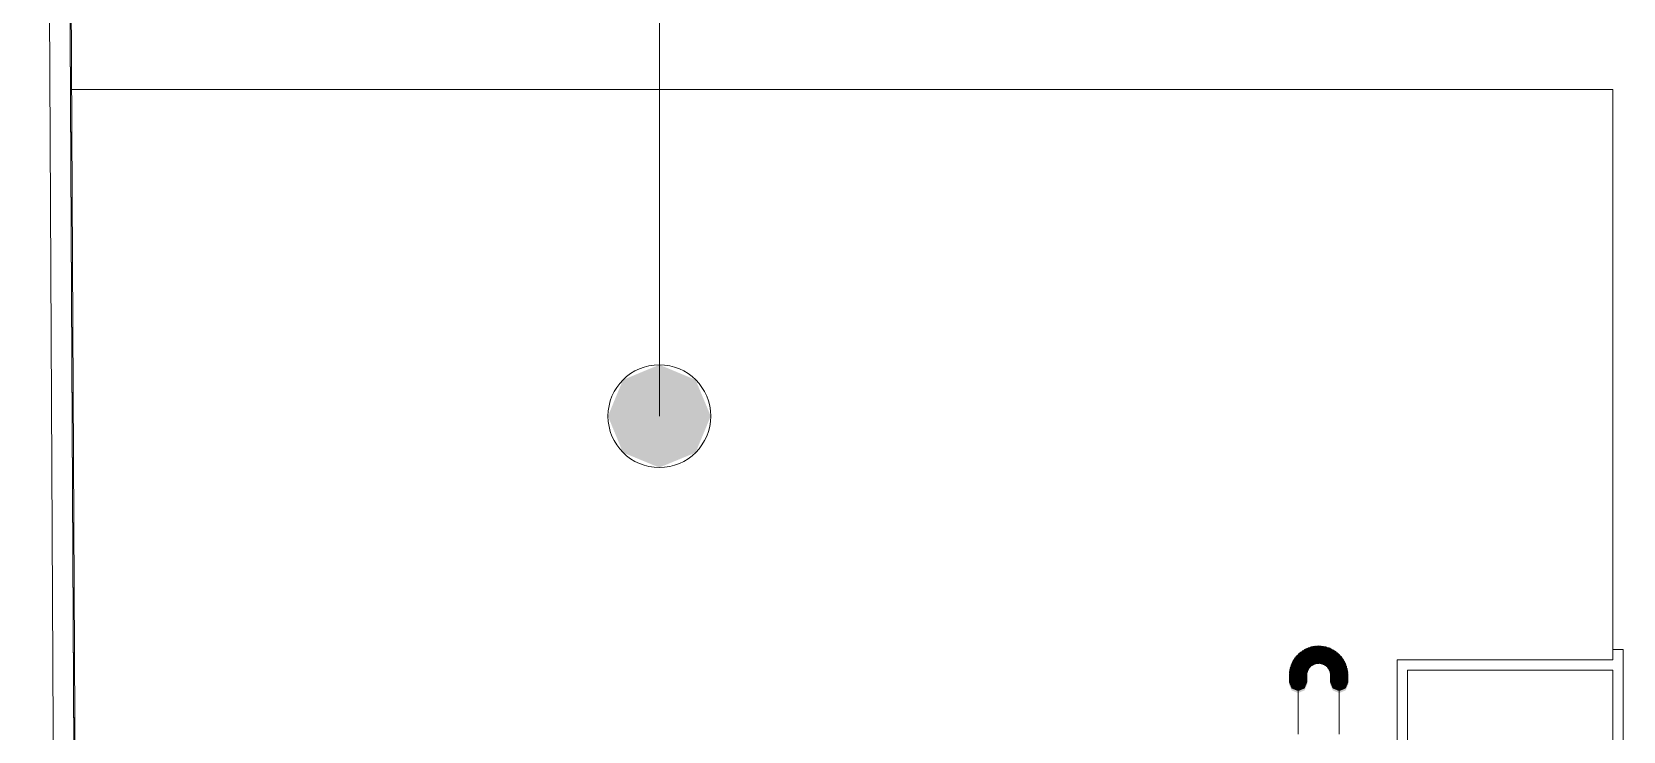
# Model space of a CAD drawing. Header units: millimetres. Extents: x -546 to 1681, y -650 to 1730.
# Drawn here: x 337.61 to 353.09, y 681.39 to 688.2 of the extents above; entities that cross this region are included whole.
import ezdxf

# ---------------------------------------------------------------- set-up
doc = ezdxf.new("R2010")
doc.units = ezdxf.units.MM

msp = doc.modelspace()

# ---------------------------------------------------------------- hatches: boundary and pattern name
h = msp.add_hatch(color=7)
h.dxf.hatch_style = 2
h.paths.add_polyline_path([(344.215, 684.459), (344.068, 684.105), (343.715, 683.959), (343.361, 684.105), (343.215, 684.459), (343.361, 684.812), (343.715, 684.959), (344.068, 684.812)])
h = msp.add_hatch(color=7)
h.dxf.hatch_style = 2
h.paths.add_polyline_path([(349.949, 682.165), (349.913, 682.107), (349.928, 682.04), (349.987, 682.003), (350.054, 682.019), (350.097, 682.082), (350.082, 682.149), (350.023, 682.185)])
h = msp.add_hatch(color=7)
h.dxf.hatch_style = 2
h.paths.add_polyline_path([(349.951, 682.166), (349.919, 682.105), (349.939, 682.039), (350, 682.007), (350.066, 682.028), (350.104, 682.094), (350.084, 682.159), (350.023, 682.191)])
h = msp.add_hatch(color=7)
h.dxf.hatch_style = 2
h.paths.add_polyline_path([(349.97, 682.18), (349.928, 682.125), (349.936, 682.057), (349.991, 682.015), (350.059, 682.024), (350.108, 682.082), (350.1, 682.15), (350.045, 682.193)])
h = msp.add_hatch(color=7)
h.dxf.hatch_style = 2
h.paths.add_polyline_path([(349.969, 682.179), (349.933, 682.121), (349.948, 682.054), (350.007, 682.017), (350.074, 682.033), (350.117, 682.096), (350.102, 682.163), (350.043, 682.199)])
h = msp.add_hatch(color=7)
h.dxf.hatch_style = 2
h.paths.add_polyline_path([(349.993, 682.194), (349.945, 682.144), (349.946, 682.075), (349.995, 682.027), (350.064, 682.028), (350.119, 682.08), (350.118, 682.149), (350.069, 682.197)])
h = msp.add_hatch(color=7)
h.dxf.hatch_style = 2
h.paths.add_polyline_path([(349.991, 682.192), (349.949, 682.137), (349.957, 682.069), (350.012, 682.027), (350.08, 682.036), (350.129, 682.094), (350.121, 682.162), (350.066, 682.205)])
h = msp.add_hatch(color=7)
h.dxf.hatch_style = 2
h.paths.add_polyline_path([(350.007, 682.201), (349.959, 682.151), (349.96, 682.082), (350.009, 682.034), (350.078, 682.035), (350.133, 682.087), (350.132, 682.156), (350.083, 682.204)])
h = msp.add_hatch(color=7)
h.dxf.hatch_style = 2
h.paths.add_polyline_path([(350.014, 682.204), (349.966, 682.154), (349.967, 682.085), (350.016, 682.037), (350.085, 682.038), (350.14, 682.09), (350.139, 682.159), (350.09, 682.207)])
h = msp.add_hatch(color=7)
h.dxf.hatch_style = 2
h.paths.add_polyline_path([(350.025, 682.208), (349.975, 682.161), (349.972, 682.092), (350.019, 682.042), (350.088, 682.04), (350.146, 682.09), (350.149, 682.158), (350.102, 682.209)])
h = msp.add_hatch(color=7)
h.dxf.hatch_style = 2
h.paths.add_polyline_path([(350.029, 682.21), (349.981, 682.16), (349.982, 682.091), (350.031, 682.043), (350.1, 682.044), (350.155, 682.096), (350.154, 682.165), (350.105, 682.213)])
h = msp.add_hatch(color=7)
h.dxf.hatch_style = 2
h.paths.add_polyline_path([(350.05, 682.217), (349.994, 682.176), (349.984, 682.108), (350.025, 682.053), (350.093, 682.043), (350.157, 682.086), (350.167, 682.154), (350.126, 682.209)])
h = msp.add_hatch(color=7)
h.dxf.hatch_style = 2
h.paths.add_polyline_path([(350.058, 682.219), (350.002, 682.178), (349.992, 682.11), (350.033, 682.055), (350.101, 682.044), (350.165, 682.088), (350.175, 682.156), (350.134, 682.211)])
h = msp.add_hatch(color=7)
h.dxf.hatch_style = 2
h.paths.add_polyline_path([(350.076, 682.223), (350.017, 682.189), (349.998, 682.123), (350.032, 682.063), (350.099, 682.044), (350.166, 682.08), (350.185, 682.146), (350.151, 682.206)])
h = msp.add_hatch(color=7)
h.dxf.hatch_style = 2
h.paths.add_polyline_path([(350.084, 682.224), (350.025, 682.19), (350.006, 682.124), (350.04, 682.064), (350.107, 682.046), (350.174, 682.081), (350.193, 682.147), (350.159, 682.207)])
h = msp.add_hatch(color=7)
h.dxf.hatch_style = 2
h.paths.add_polyline_path([(350.092, 682.225), (350.033, 682.191), (350.014, 682.125), (350.048, 682.065), (350.115, 682.047), (350.182, 682.082), (350.201, 682.148), (350.167, 682.208)])
h = msp.add_hatch(color=7)
h.dxf.hatch_style = 2
h.paths.add_polyline_path([(350.1, 682.226), (350.041, 682.192), (350.022, 682.126), (350.056, 682.066), (350.123, 682.048), (350.19, 682.083), (350.209, 682.149), (350.175, 682.209)])
h = msp.add_hatch(color=7)
h.dxf.hatch_style = 2
h.paths.add_polyline_path([(350.12, 682.228), (350.056, 682.201), (350.03, 682.138), (350.056, 682.074), (350.12, 682.048), (350.191, 682.074), (350.218, 682.138), (350.191, 682.201)])
h = msp.add_hatch(color=7)
h.dxf.hatch_style = 2
h.paths.add_polyline_path([(350.128, 682.228), (350.064, 682.201), (350.038, 682.138), (350.064, 682.074), (350.128, 682.048), (350.193, 682.074), (350.22, 682.138), (350.193, 682.201)])
h = msp.add_hatch(color=7)
h.dxf.hatch_style = 2
h.paths.add_polyline_path([(350.13, 682.228), (350.066, 682.201), (350.04, 682.138), (350.066, 682.074), (350.13, 682.048), (350.201, 682.074), (350.228, 682.138), (350.201, 682.201)])
h = msp.add_hatch(color=7)
h.dxf.hatch_style = 2
h.paths.add_polyline_path([(350.149, 682.227), (350.082, 682.209), (350.048, 682.149), (350.067, 682.083), (350.126, 682.049), (350.201, 682.066), (350.235, 682.126), (350.216, 682.192)])
h = msp.add_hatch(color=7)
h.dxf.hatch_style = 2
h.paths.add_polyline_path([(350.146, 682.227), (350.082, 682.2), (350.056, 682.137), (350.082, 682.073), (350.146, 682.047), (350.217, 682.073), (350.244, 682.137), (350.217, 682.2)])
h = msp.add_hatch(color=7)
h.dxf.hatch_style = 2
h.paths.add_polyline_path([(350.175, 682.224), (350.107, 682.214), (350.066, 682.159), (350.076, 682.091), (350.132, 682.049), (350.208, 682.058), (350.249, 682.113), (350.239, 682.181)])
h = msp.add_hatch(color=7)
h.dxf.hatch_style = 2
h.paths.add_polyline_path([(350.173, 682.224), (350.106, 682.206), (350.072, 682.146), (350.091, 682.08), (350.15, 682.046), (350.225, 682.063), (350.259, 682.123), (350.24, 682.189)])
h = msp.add_hatch(color=7)
h.dxf.hatch_style = 2
h.paths.add_polyline_path([(350.194, 682.22), (350.126, 682.212), (350.083, 682.159), (350.091, 682.09), (350.145, 682.047), (350.22, 682.053), (350.263, 682.107), (350.255, 682.175)])
h = msp.add_hatch(color=7)
h.dxf.hatch_style = 2
h.paths.add_polyline_path([(350.198, 682.219), (350.13, 682.209), (350.089, 682.154), (350.099, 682.086), (350.155, 682.044), (350.231, 682.053), (350.272, 682.108), (350.262, 682.176)])
h = msp.add_hatch(color=7)
h.dxf.hatch_style = 2
h.paths.add_polyline_path([(350.206, 682.217), (350.138, 682.207), (350.097, 682.152), (350.107, 682.084), (350.163, 682.043), (350.239, 682.051), (350.28, 682.106), (350.27, 682.174)])
h = msp.add_hatch(color=7)
h.dxf.hatch_style = 2
h.paths.add_polyline_path([(350.228, 682.211), (350.159, 682.211), (350.11, 682.163), (350.109, 682.094), (350.157, 682.045), (350.233, 682.041), (350.282, 682.089), (350.283, 682.158)])
h = msp.add_hatch(color=7)
h.dxf.hatch_style = 2
h.paths.add_polyline_path([(350.231, 682.209), (350.162, 682.207), (350.115, 682.156), (350.118, 682.088), (350.168, 682.041), (350.245, 682.04), (350.292, 682.09), (350.289, 682.159)])
h = msp.add_hatch(color=7)
h.dxf.hatch_style = 2
h.paths.add_polyline_path([(350.243, 682.205), (350.174, 682.205), (350.125, 682.157), (350.124, 682.088), (350.172, 682.039), (350.248, 682.035), (350.297, 682.083), (350.298, 682.152)])
h = msp.add_hatch(color=7)
h.dxf.hatch_style = 2
h.paths.add_polyline_path([(350.259, 682.197), (350.191, 682.206), (350.136, 682.163), (350.128, 682.095), (350.17, 682.041), (350.245, 682.028), (350.3, 682.07), (350.308, 682.138)])
h = msp.add_hatch(color=7)
h.dxf.hatch_style = 2
h.paths.add_polyline_path([(350.257, 682.198), (350.188, 682.198), (350.139, 682.15), (350.138, 682.081), (350.186, 682.032), (350.262, 682.028), (350.311, 682.076), (350.312, 682.145)])
h = msp.add_hatch(color=7)
h.dxf.hatch_style = 2
h.paths.add_polyline_path([(350.281, 682.185), (350.214, 682.2), (350.155, 682.164), (350.14, 682.097), (350.176, 682.039), (350.25, 682.018), (350.309, 682.055), (350.324, 682.122)])
h = msp.add_hatch(color=7)
h.dxf.hatch_style = 2
h.paths.add_polyline_path([(350.28, 682.185), (350.212, 682.194), (350.157, 682.151), (350.149, 682.083), (350.191, 682.029), (350.266, 682.016), (350.321, 682.058), (350.329, 682.126)])
h = msp.add_hatch(color=7)
h.dxf.hatch_style = 2
h.paths.add_polyline_path([(350.3, 682.172), (350.234, 682.192), (350.173, 682.16), (350.153, 682.095), (350.185, 682.034), (350.257, 682.008), (350.318, 682.04), (350.338, 682.106)])
h = msp.add_hatch(color=7)
h.dxf.hatch_style = 2
h.paths.add_polyline_path([(350.293, 682.176), (350.225, 682.185), (350.17, 682.142), (350.162, 682.074), (350.204, 682.02), (350.279, 682.007), (350.334, 682.049), (350.342, 682.117)])
h = msp.add_hatch(color=7)
h.dxf.hatch_style = 2
h.paths.add_polyline_path([(350.319, 682.157), (350.256, 682.184), (350.192, 682.157), (350.166, 682.094), (350.192, 682.03), (350.262, 681.998), (350.325, 682.024), (350.351, 682.088)])
h = msp.add_hatch(color=7)
h.dxf.hatch_style = 2
h.paths.add_polyline_path([(349.84, 681.965), (349.859, 681.899), (349.918, 681.865), (349.985, 681.883), (350.019, 681.943), (350.001, 682.017), (349.942, 682.051), (349.875, 682.033)])
h = msp.add_hatch(color=7)
h.dxf.hatch_style = 2
h.paths.add_polyline_path([(349.84, 681.946), (349.866, 681.882), (349.93, 681.856), (349.993, 681.882), (350.02, 681.946), (349.993, 682.017), (349.93, 682.044), (349.866, 682.017)])
h = msp.add_hatch(color=7)
h.dxf.hatch_style = 2
h.paths.add_polyline_path([(349.84, 681.938), (349.866, 681.874), (349.93, 681.848), (349.993, 681.874), (350.02, 681.938), (349.993, 682.009), (349.93, 682.036), (349.866, 682.009)])
h = msp.add_hatch(color=7)
h.dxf.hatch_style = 2
h.paths.add_polyline_path([(349.84, 681.937), (349.866, 681.873), (349.93, 681.847), (349.993, 681.873), (350.02, 681.937), (349.993, 682.001), (349.93, 682.028), (349.866, 682.001)])
h = msp.add_hatch(color=7)
h.dxf.hatch_style = 2
h.paths.add_polyline_path([(350.02, 681.938), (349.993, 682.001), (349.93, 682.028), (349.866, 682.001), (349.84, 681.938), (349.866, 681.873), (349.93, 681.847), (349.993, 681.873)])
h = msp.add_hatch(color=7)
h.dxf.hatch_style = 2
h.paths.add_polyline_path([(349.841, 681.973), (349.86, 681.907), (349.919, 681.873), (349.986, 681.891), (350.02, 681.951), (350.002, 682.025), (349.943, 682.059), (349.876, 682.041)])
h = msp.add_hatch(color=7)
h.dxf.hatch_style = 2
h.paths.add_polyline_path([(349.844, 681.992), (349.854, 681.924), (349.91, 681.883), (349.978, 681.893), (350.019, 681.948), (350.011, 682.024), (349.955, 682.065), (349.887, 682.055)])
h = msp.add_hatch(color=7)
h.dxf.hatch_style = 2
h.paths.add_polyline_path([(349.846, 682), (349.856, 681.932), (349.912, 681.89), (349.98, 681.901), (350.021, 681.956), (350.013, 682.032), (349.957, 682.073), (349.889, 682.063)])
h = msp.add_hatch(color=7)
h.dxf.hatch_style = 2
h.paths.add_polyline_path([(349.849, 682.011), (349.857, 681.942), (349.911, 681.899), (349.979, 681.907), (350.022, 681.961), (350.016, 682.036), (349.962, 682.079), (349.894, 682.071)])
h = msp.add_hatch(color=7)
h.dxf.hatch_style = 2
h.paths.add_polyline_path([(349.85, 682.015), (349.86, 681.947), (349.916, 681.905), (349.984, 681.916), (350.025, 681.971), (350.017, 682.047), (349.961, 682.088), (349.893, 682.078)])
h = msp.add_hatch(color=7)
h.dxf.hatch_style = 2
h.paths.add_polyline_path([(349.857, 682.036), (349.856, 681.967), (349.904, 681.918), (349.973, 681.917), (350.022, 681.965), (350.026, 682.041), (349.978, 682.091), (349.909, 682.091)])
h = msp.add_hatch(color=7)
h.dxf.hatch_style = 2
h.paths.add_polyline_path([(349.858, 682.039), (349.861, 681.971), (349.911, 681.924), (349.98, 681.926), (350.027, 681.976), (350.027, 682.053), (349.977, 682.1), (349.908, 682.098)])
h = msp.add_hatch(color=7)
h.dxf.hatch_style = 2
h.paths.add_polyline_path([(349.863, 682.051), (349.862, 681.982), (349.91, 681.933), (349.979, 681.932), (350.028, 681.98), (350.032, 682.056), (349.984, 682.106), (349.915, 682.106)])
h = msp.add_hatch(color=7)
h.dxf.hatch_style = 2
h.paths.add_polyline_path([(349.873, 682.074), (349.865, 682.006), (349.907, 681.952), (349.975, 681.943), (350.03, 681.985), (350.042, 682.06), (350, 682.115), (349.932, 682.124)])
h = msp.add_hatch(color=7)
h.dxf.hatch_style = 2
h.paths.add_polyline_path([(349.866, 682.058), (349.865, 681.989), (349.913, 681.94), (349.982, 681.939), (350.031, 681.987), (350.035, 682.063), (349.987, 682.113), (349.918, 682.113)])
h = msp.add_hatch(color=7)
h.dxf.hatch_style = 2
h.paths.add_polyline_path([(349.877, 682.081), (349.869, 682.013), (349.911, 681.959), (349.979, 681.95), (350.034, 681.992), (350.046, 682.067), (350.004, 682.122), (349.936, 682.131)])
h = msp.add_hatch(color=7)
h.dxf.hatch_style = 2
h.paths.add_polyline_path([(349.886, 682.096), (349.871, 682.029), (349.907, 681.971), (349.974, 681.955), (350.033, 681.992), (350.053, 682.066), (350.017, 682.124), (349.95, 682.139)])
h = msp.add_hatch(color=7)
h.dxf.hatch_style = 2
h.paths.add_polyline_path([(349.89, 682.101), (349.876, 682.033), (349.915, 681.976), (349.982, 681.963), (350.039, 682.001), (350.057, 682.074), (350.018, 682.132), (349.951, 682.145)])
h = msp.add_hatch(color=7)
h.dxf.hatch_style = 2
h.paths.add_polyline_path([(349.895, 682.109), (349.88, 682.042), (349.916, 681.984), (349.983, 681.968), (350.042, 682.005), (350.062, 682.079), (350.026, 682.137), (349.959, 682.152)])
h = msp.add_hatch(color=7)
h.dxf.hatch_style = 2
h.paths.add_polyline_path([(349.904, 682.121), (349.884, 682.056), (349.916, 681.995), (349.982, 681.974), (350.043, 682.006), (350.068, 682.078), (350.036, 682.139), (349.97, 682.159)])
h = msp.add_hatch(color=7)
h.dxf.hatch_style = 2
h.paths.add_polyline_path([(349.915, 682.133), (349.889, 682.07), (349.915, 682.006), (349.979, 681.98), (350.042, 682.006), (350.074, 682.076), (350.048, 682.139), (349.985, 682.166)])
h = msp.add_hatch(color=7)
h.dxf.hatch_style = 2
h.paths.add_polyline_path([(349.915, 682.133), (349.895, 682.068), (349.927, 682.007), (349.993, 681.986), (350.054, 682.018), (350.079, 682.09), (350.047, 682.151), (349.981, 682.171)])
h = msp.add_hatch(color=7)
h.dxf.hatch_style = 2
h.paths.add_polyline_path([(349.932, 682.151), (349.9, 682.09), (349.92, 682.024), (349.981, 681.992), (350.047, 682.013), (350.085, 682.079), (350.065, 682.144), (350.004, 682.176)])
h = msp.add_hatch(color=7)
h.dxf.hatch_style = 2
h.paths.add_polyline_path([(349.938, 682.156), (349.906, 682.095), (349.926, 682.029), (349.987, 681.997), (350.053, 682.018), (350.091, 682.084), (350.071, 682.149), (350.01, 682.181)])
h = msp.add_hatch(color=7)
h.dxf.hatch_style = 2
h.paths.add_polyline_path([(350.319, 682.157), (350.253, 682.177), (350.192, 682.145), (350.172, 682.08), (350.204, 682.019), (350.276, 681.993), (350.337, 682.025), (350.357, 682.091)])
h = msp.add_hatch(color=7)
h.dxf.hatch_style = 2
h.paths.add_polyline_path([(350.337, 682.14), (350.276, 682.172), (350.21, 682.152), (350.178, 682.091), (350.198, 682.025), (350.264, 681.987), (350.33, 682.008), (350.362, 682.069)])
h = msp.add_hatch(color=7)
h.dxf.hatch_style = 2
h.paths.add_polyline_path([(350.33, 682.146), (350.264, 682.166), (350.203, 682.134), (350.183, 682.069), (350.215, 682.008), (350.287, 681.982), (350.348, 682.014), (350.368, 682.08)])
h = msp.add_hatch(color=7)
h.dxf.hatch_style = 2
h.paths.add_polyline_path([(350.352, 682.124), (350.293, 682.16), (350.226, 682.145), (350.19, 682.087), (350.205, 682.02), (350.269, 681.976), (350.336, 681.992), (350.372, 682.05)])
h = msp.add_hatch(color=7)
h.dxf.hatch_style = 2
h.paths.add_polyline_path([(350.353, 682.122), (350.292, 682.154), (350.226, 682.134), (350.194, 682.073), (350.214, 682.007), (350.28, 681.969), (350.346, 681.99), (350.378, 682.051)])
h = msp.add_hatch(color=7)
h.dxf.hatch_style = 2
h.paths.add_polyline_path([(350.358, 682.116), (350.297, 682.148), (350.231, 682.128), (350.199, 682.067), (350.219, 682.001), (350.285, 681.963), (350.351, 681.984), (350.383, 682.045)])
h = msp.add_hatch(color=7)
h.dxf.hatch_style = 2
h.paths.add_polyline_path([(350.372, 682.097), (350.317, 682.14), (350.249, 682.131), (350.207, 682.076), (350.215, 682.008), (350.274, 681.959), (350.342, 681.968), (350.384, 682.022)])
h = msp.add_hatch(color=7)
h.dxf.hatch_style = 2
h.paths.add_polyline_path([(350.376, 682.09), (350.321, 682.133), (350.253, 682.124), (350.211, 682.069), (350.219, 682.001), (350.278, 681.952), (350.346, 681.961), (350.388, 682.015)])
h = msp.add_hatch(color=7)
h.dxf.hatch_style = 2
h.paths.add_polyline_path([(350.38, 682.083), (350.325, 682.126), (350.257, 682.117), (350.215, 682.062), (350.223, 681.994), (350.282, 681.945), (350.35, 681.954), (350.392, 682.008)])
h = msp.add_hatch(color=7)
h.dxf.hatch_style = 2
h.paths.add_polyline_path([(350.384, 682.076), (350.329, 682.119), (350.261, 682.11), (350.219, 682.055), (350.227, 681.987), (350.286, 681.938), (350.354, 681.947), (350.396, 682.001)])
h = msp.add_hatch(color=7)
h.dxf.hatch_style = 2
h.paths.add_polyline_path([(350.392, 682.06), (350.343, 682.108), (350.274, 682.108), (350.226, 682.058), (350.227, 681.989), (350.279, 681.934), (350.348, 681.935), (350.396, 681.984)])
h = msp.add_hatch(color=7)
h.dxf.hatch_style = 2
h.paths.add_polyline_path([(350.395, 682.053), (350.346, 682.101), (350.277, 682.101), (350.229, 682.051), (350.23, 681.982), (350.282, 681.927), (350.351, 681.928), (350.399, 681.977)])
h = msp.add_hatch(color=7)
h.dxf.hatch_style = 2
h.paths.add_polyline_path([(350.4, 682.042), (350.353, 682.093), (350.284, 682.095), (350.234, 682.048), (350.231, 681.979), (350.281, 681.921), (350.35, 681.919), (350.4, 681.966)])
h = msp.add_hatch(color=7)
h.dxf.hatch_style = 2
h.paths.add_polyline_path([(350.406, 682.025), (350.365, 682.08), (350.297, 682.09), (350.241, 682.049), (350.231, 681.981), (350.274, 681.918), (350.342, 681.908), (350.398, 681.949)])
h = msp.add_hatch(color=7)
h.dxf.hatch_style = 2
h.paths.add_polyline_path([(350.413, 681.999), (350.379, 682.059), (350.312, 682.077), (350.253, 682.043), (350.234, 681.977), (350.269, 681.909), (350.336, 681.89), (350.395, 681.925)])
h = msp.add_hatch(color=7)
h.dxf.hatch_style = 2
h.paths.add_polyline_path([(350.403, 682.03), (350.354, 682.078), (350.285, 682.078), (350.237, 682.028), (350.238, 681.959), (350.29, 681.904), (350.359, 681.905), (350.407, 681.954)])
h = msp.add_hatch(color=7)
h.dxf.hatch_style = 2
h.paths.add_polyline_path([(350.412, 682.002), (350.371, 682.057), (350.303, 682.067), (350.247, 682.026), (350.237, 681.958), (350.28, 681.895), (350.348, 681.885), (350.404, 681.926)])
h = msp.add_hatch(color=7)
h.dxf.hatch_style = 2
h.paths.add_polyline_path([(350.416, 681.983), (350.382, 682.043), (350.315, 682.061), (350.256, 682.027), (350.237, 681.961), (350.272, 681.893), (350.339, 681.875), (350.398, 681.909)])
h = msp.add_hatch(color=7)
h.dxf.hatch_style = 2
h.paths.add_polyline_path([(350.417, 681.975), (350.383, 682.035), (350.316, 682.053), (350.257, 682.019), (350.238, 681.953), (350.273, 681.885), (350.34, 681.867), (350.399, 681.901)])
h = msp.add_hatch(color=7)
h.dxf.hatch_style = 2
h.paths.add_polyline_path([(350.418, 681.967), (350.384, 682.027), (350.317, 682.045), (350.258, 682.011), (350.239, 681.945), (350.274, 681.877), (350.341, 681.859), (350.4, 681.893)])
h = msp.add_hatch(color=7)
h.dxf.hatch_style = 2
h.paths.add_polyline_path([(350.42, 681.948), (350.393, 682.011), (350.33, 682.038), (350.266, 682.011), (350.24, 681.948), (350.266, 681.876), (350.33, 681.85), (350.393, 681.876)])
h = msp.add_hatch(color=7)
h.dxf.hatch_style = 2
h.paths.add_polyline_path([(350.42, 681.94), (350.393, 682.003), (350.33, 682.03), (350.266, 682.003), (350.24, 681.94), (350.266, 681.874), (350.33, 681.848), (350.393, 681.874)])
h = msp.add_hatch(color=7)
h.dxf.hatch_style = 2
h.paths.add_polyline_path([(350.24, 681.937), (350.266, 681.873), (350.33, 681.847), (350.393, 681.873), (350.42, 681.937), (350.393, 682.001), (350.33, 682.028), (350.266, 682.001)])
h = msp.add_hatch(color=7)
h.dxf.hatch_style = 2
h.paths.add_polyline_path([(350.42, 681.938), (350.393, 682.001), (350.33, 682.028), (350.266, 682.001), (350.24, 681.938), (350.266, 681.873), (350.33, 681.847), (350.393, 681.873)])
h = msp.add_hatch(color=7)
h.dxf.hatch_style = 2
h.paths.add_polyline_path([(349.84, 681.934), (349.866, 681.87), (349.93, 681.844), (349.993, 681.87), (350.02, 681.934), (349.993, 682), (349.93, 682.027), (349.866, 682)])
h = msp.add_hatch(color=7)
h.dxf.hatch_style = 2
h.paths.add_polyline_path([(350.02, 681.937), (349.993, 682), (349.93, 682.027), (349.866, 682), (349.84, 681.937), (349.866, 681.871), (349.93, 681.845), (349.993, 681.871)])
h = msp.add_hatch(color=7)
h.dxf.hatch_style = 2
h.paths.add_polyline_path([(350.02, 681.935), (349.993, 681.998), (349.93, 682.025), (349.866, 681.998), (349.84, 681.935), (349.866, 681.867), (349.93, 681.841), (349.993, 681.867)])
h = msp.add_hatch(color=7)
h.dxf.hatch_style = 2
h.paths.add_polyline_path([(349.84, 681.929), (349.866, 681.865), (349.93, 681.839), (349.993, 681.865), (350.02, 681.929), (349.993, 681.997), (349.93, 682.024), (349.866, 681.997)])
h = msp.add_hatch(color=7)
h.dxf.hatch_style = 2
h.paths.add_polyline_path([(350.02, 681.931), (349.993, 681.994), (349.93, 682.021), (349.866, 681.994), (349.84, 681.931), (349.866, 681.861), (349.93, 681.835), (349.993, 681.861)])
h = msp.add_hatch(color=7)
h.dxf.hatch_style = 2
h.paths.add_polyline_path([(349.84, 681.923), (349.866, 681.859), (349.93, 681.833), (349.993, 681.859), (350.02, 681.923), (349.993, 681.992), (349.93, 682.019), (349.866, 681.992)])
h = msp.add_hatch(color=7)
h.dxf.hatch_style = 2
h.paths.add_polyline_path([(350.02, 681.925), (349.993, 681.988), (349.93, 682.015), (349.866, 681.988), (349.84, 681.925), (349.866, 681.854), (349.93, 681.828), (349.993, 681.854)])
h = msp.add_hatch(color=7)
h.dxf.hatch_style = 2
h.paths.add_polyline_path([(349.84, 681.916), (349.866, 681.852), (349.93, 681.826), (349.993, 681.852), (350.02, 681.916), (349.993, 681.986), (349.93, 682.013), (349.866, 681.986)])
h = msp.add_hatch(color=7)
h.dxf.hatch_style = 2
h.paths.add_polyline_path([(350.02, 681.918), (349.993, 681.981), (349.93, 682.008), (349.866, 681.981), (349.84, 681.918), (349.866, 681.845), (349.93, 681.819), (349.993, 681.845)])
h = msp.add_hatch(color=7)
h.dxf.hatch_style = 2
h.paths.add_polyline_path([(349.84, 681.907), (349.866, 681.843), (349.93, 681.817), (349.993, 681.843), (350.02, 681.907), (349.993, 681.979), (349.93, 682.006), (349.866, 681.979)])
h = msp.add_hatch(color=7)
h.dxf.hatch_style = 2
h.paths.add_polyline_path([(350.02, 681.909), (349.993, 681.972), (349.93, 681.999), (349.866, 681.972), (349.84, 681.909), (349.84, 681.899), (349.866, 681.835), (349.93, 681.809), (349.993, 681.835), (350.02, 681.899)])
h = msp.add_hatch(color=7)
h.dxf.hatch_style = 2
h.paths.add_polyline_path([(349.84, 681.896), (349.866, 681.832), (349.93, 681.806), (349.993, 681.832), (350.02, 681.896), (350.02, 681.907), (349.993, 681.97), (349.93, 681.997), (349.866, 681.97), (349.84, 681.907)])
h = msp.add_hatch(color=7)
h.dxf.hatch_style = 2
h.paths.add_polyline_path([(350.02, 681.899), (349.993, 681.962), (349.93, 681.989), (349.866, 681.962), (349.84, 681.899), (349.84, 681.887), (349.866, 681.823), (349.93, 681.797), (349.993, 681.823), (350.02, 681.887)])
h = msp.add_hatch(color=7)
h.dxf.hatch_style = 2
h.paths.add_polyline_path([(349.84, 681.884), (349.866, 681.82), (349.93, 681.794), (349.993, 681.82), (350.02, 681.884), (350.02, 681.896), (349.993, 681.959), (349.93, 681.986), (349.866, 681.959), (349.84, 681.896)])
h = msp.add_hatch(color=7)
h.dxf.hatch_style = 2
h.paths.add_polyline_path([(350.02, 681.887), (349.993, 681.95), (349.93, 681.977), (349.866, 681.95), (349.84, 681.887), (349.84, 681.874), (349.866, 681.81), (349.93, 681.784), (349.993, 681.81), (350.02, 681.874)])
h = msp.add_hatch(color=7)
h.dxf.hatch_style = 2
h.paths.add_polyline_path([(349.84, 681.87), (349.866, 681.806), (349.93, 681.78), (349.993, 681.806), (350.02, 681.87), (350.02, 681.884), (349.993, 681.947), (349.93, 681.974), (349.866, 681.947), (349.84, 681.884)])
h = msp.add_hatch(color=7)
h.dxf.hatch_style = 2
h.paths.add_polyline_path([(350.02, 681.874), (349.993, 681.937), (349.93, 681.964), (349.866, 681.937), (349.84, 681.874), (349.84, 681.859), (349.866, 681.795), (349.93, 681.769), (349.993, 681.795), (350.02, 681.859)])
h = msp.add_hatch(color=7)
h.dxf.hatch_style = 2
h.paths.add_polyline_path([(349.84, 681.855), (349.866, 681.791), (349.93, 681.765), (349.993, 681.791), (350.02, 681.855), (350.02, 681.87), (349.993, 681.933), (349.93, 681.96), (349.866, 681.933), (349.84, 681.87)])
h = msp.add_hatch(color=7)
h.dxf.hatch_style = 2
h.paths.add_polyline_path([(350.24, 681.934), (350.266, 681.87), (350.33, 681.844), (350.393, 681.87), (350.42, 681.934), (350.393, 682), (350.33, 682.027), (350.266, 682)])
h = msp.add_hatch(color=7)
h.dxf.hatch_style = 2
h.paths.add_polyline_path([(350.42, 681.937), (350.393, 682), (350.33, 682.027), (350.266, 682), (350.24, 681.937), (350.266, 681.871), (350.33, 681.845), (350.393, 681.871)])
h = msp.add_hatch(color=7)
h.dxf.hatch_style = 2
h.paths.add_polyline_path([(350.42, 681.935), (350.393, 681.998), (350.33, 682.025), (350.266, 681.998), (350.24, 681.935), (350.266, 681.867), (350.33, 681.841), (350.393, 681.867)])
h = msp.add_hatch(color=7)
h.dxf.hatch_style = 2
h.paths.add_polyline_path([(350.24, 681.929), (350.266, 681.865), (350.33, 681.839), (350.393, 681.865), (350.42, 681.929), (350.393, 681.997), (350.33, 682.024), (350.266, 681.997)])
h = msp.add_hatch(color=7)
h.dxf.hatch_style = 2
h.paths.add_polyline_path([(350.42, 681.931), (350.393, 681.994), (350.33, 682.021), (350.266, 681.994), (350.24, 681.931), (350.266, 681.861), (350.33, 681.835), (350.393, 681.861)])
h = msp.add_hatch(color=7)
h.dxf.hatch_style = 2
h.paths.add_polyline_path([(350.24, 681.923), (350.266, 681.859), (350.33, 681.833), (350.393, 681.859), (350.42, 681.923), (350.393, 681.992), (350.33, 682.019), (350.266, 681.992)])
h = msp.add_hatch(color=7)
h.dxf.hatch_style = 2
h.paths.add_polyline_path([(350.42, 681.925), (350.393, 681.988), (350.33, 682.015), (350.266, 681.988), (350.24, 681.925), (350.266, 681.854), (350.33, 681.828), (350.393, 681.854)])
h = msp.add_hatch(color=7)
h.dxf.hatch_style = 2
h.paths.add_polyline_path([(350.24, 681.916), (350.266, 681.852), (350.33, 681.826), (350.393, 681.852), (350.42, 681.916), (350.393, 681.986), (350.33, 682.013), (350.266, 681.986)])
h = msp.add_hatch(color=7)
h.dxf.hatch_style = 2
h.paths.add_polyline_path([(350.42, 681.918), (350.393, 681.981), (350.33, 682.008), (350.266, 681.981), (350.24, 681.918), (350.266, 681.845), (350.33, 681.819), (350.393, 681.845)])
h = msp.add_hatch(color=7)
h.dxf.hatch_style = 2
h.paths.add_polyline_path([(350.24, 681.907), (350.266, 681.843), (350.33, 681.817), (350.393, 681.843), (350.42, 681.907), (350.393, 681.979), (350.33, 682.006), (350.266, 681.979)])
h = msp.add_hatch(color=7)
h.dxf.hatch_style = 2
h.paths.add_polyline_path([(350.42, 681.909), (350.393, 681.972), (350.33, 681.999), (350.266, 681.972), (350.24, 681.909), (350.24, 681.899), (350.266, 681.835), (350.33, 681.809), (350.393, 681.835), (350.42, 681.899)])
h = msp.add_hatch(color=7)
h.dxf.hatch_style = 2
h.paths.add_polyline_path([(350.24, 681.896), (350.266, 681.832), (350.33, 681.806), (350.393, 681.832), (350.42, 681.896), (350.42, 681.907), (350.393, 681.97), (350.33, 681.997), (350.266, 681.97), (350.24, 681.907)])
h = msp.add_hatch(color=7)
h.dxf.hatch_style = 2
h.paths.add_polyline_path([(350.42, 681.899), (350.393, 681.962), (350.33, 681.989), (350.266, 681.962), (350.24, 681.899), (350.24, 681.887), (350.266, 681.823), (350.33, 681.797), (350.393, 681.823), (350.42, 681.887)])
h = msp.add_hatch(color=7)
h.dxf.hatch_style = 2
h.paths.add_polyline_path([(350.24, 681.884), (350.266, 681.82), (350.33, 681.794), (350.393, 681.82), (350.42, 681.884), (350.42, 681.896), (350.393, 681.959), (350.33, 681.986), (350.266, 681.959), (350.24, 681.896)])
h = msp.add_hatch(color=7)
h.dxf.hatch_style = 2
h.paths.add_polyline_path([(350.42, 681.887), (350.393, 681.95), (350.33, 681.977), (350.266, 681.95), (350.24, 681.887), (350.24, 681.874), (350.266, 681.81), (350.33, 681.784), (350.393, 681.81), (350.42, 681.874)])
h = msp.add_hatch(color=7)
h.dxf.hatch_style = 2
h.paths.add_polyline_path([(350.24, 681.87), (350.266, 681.806), (350.33, 681.78), (350.393, 681.806), (350.42, 681.87), (350.42, 681.884), (350.393, 681.947), (350.33, 681.974), (350.266, 681.947), (350.24, 681.884)])
h = msp.add_hatch(color=7)
h.dxf.hatch_style = 2
h.paths.add_polyline_path([(350.42, 681.874), (350.393, 681.937), (350.33, 681.964), (350.266, 681.937), (350.24, 681.874), (350.24, 681.859), (350.266, 681.795), (350.33, 681.769), (350.393, 681.795), (350.42, 681.859)])
h = msp.add_hatch(color=7)
h.dxf.hatch_style = 2
h.paths.add_polyline_path([(350.24, 681.855), (350.266, 681.791), (350.33, 681.765), (350.393, 681.791), (350.42, 681.855), (350.42, 681.87), (350.393, 681.933), (350.33, 681.96), (350.266, 681.933), (350.24, 681.87)])

# ---------------------------------------------------------------- linework, layer by layer
at = {"color": 7, "lineweight": 0}
for points in [[(338.212, 643.206), (337.809, 722.375)], [(337.809, 722.374), (338.212, 643.215)], [(338.222, 643.215), (337.819, 722.374)], [(337.61, 722.176), (338.012, 643.205)], [(343.715, 684.459), (343.715, 694.62)], [(352.993, 687.638), (337.996, 687.638)], [(352.993, 682.188), (352.993, 687.638)], [(352.993, 682.088), (352.993, 682.188)], [(352.993, 682.188), (353.093, 682.188)], [(353.093, 682.188), (353.093, 624.038)], [(350.893, 682.088), (352.993, 682.088)], [(350.893, 681.188), (350.893, 682.088)], [(352.993, 681.988), (350.993, 681.988)], [(350.993, 681.188), (350.993, 681.988)], [(352.993, 624.138), (352.993, 681.988)], [(349.93, 681.859), (349.93, 681.843)], [(349.93, 681.838), (349.93, 681.855)], [(349.93, 681.843), (349.93, 681.825)], [(349.93, 681.82), (349.93, 681.838)], [(349.93, 681.825), (349.93, 681.806)], [(349.93, 681.8), (349.93, 681.82)], [(349.93, 681.806), (349.93, 681.785)], [(349.93, 681.78), (349.93, 681.8)], [(349.93, 681.785), (349.93, 681.763)], [(349.93, 681.757), (349.93, 681.78)], [(349.93, 681.763), (349.93, 681.74)], [(349.93, 681.734), (349.93, 681.757)], [(349.93, 681.74), (349.93, 681.716)], [(349.93, 681.709), (349.93, 681.734)], [(350.33, 681.859), (350.33, 681.843)], [(350.33, 681.838), (350.33, 681.855)], [(350.33, 681.843), (350.33, 681.825)], [(350.33, 681.82), (350.33, 681.838)], [(350.33, 681.825), (350.33, 681.806)], [(350.33, 681.8), (350.33, 681.82)], [(350.33, 681.806), (350.33, 681.785)], [(350.33, 681.78), (350.33, 681.8)], [(350.33, 681.785), (350.33, 681.763)], [(350.33, 681.757), (350.33, 681.78)], [(350.33, 681.763), (350.33, 681.74)], [(350.33, 681.734), (350.33, 681.757)], [(350.33, 681.74), (350.33, 681.716)], [(350.33, 681.709), (350.33, 681.734)], [(349.93, 681.716), (349.93, 681.69)], [(349.93, 681.683), (349.93, 681.709)], [(349.93, 681.69), (349.93, 681.663)], [(349.93, 681.655), (349.93, 681.683)], [(349.93, 681.663), (349.93, 681.635)], [(349.93, 681.627), (349.93, 681.655)], [(349.93, 681.635), (349.93, 681.605)], [(349.93, 681.597), (349.93, 681.627)], [(349.93, 681.605), (349.93, 681.575)], [(349.93, 681.567), (349.93, 681.597)], [(349.93, 681.575), (349.93, 681.544)], [(349.93, 681.535), (349.93, 681.567)], [(350.33, 681.716), (350.33, 681.69)], [(350.33, 681.683), (350.33, 681.709)], [(350.33, 681.69), (350.33, 681.663)], [(350.33, 681.655), (350.33, 681.683)], [(350.33, 681.663), (350.33, 681.635)], [(350.33, 681.627), (350.33, 681.655)], [(350.33, 681.635), (350.33, 681.605)], [(350.33, 681.597), (350.33, 681.627)], [(350.33, 681.605), (350.33, 681.575)], [(350.33, 681.567), (350.33, 681.597)], [(350.33, 681.575), (350.33, 681.544)], [(350.33, 681.535), (350.33, 681.567)], [(349.93, 681.544), (349.93, 681.512)], [(349.93, 681.503), (349.93, 681.535)], [(349.93, 681.512), (349.93, 681.478)], [(349.93, 681.469), (349.93, 681.503)], [(349.93, 681.478), (349.93, 681.444)], [(349.93, 681.435), (349.93, 681.469)], [(349.93, 681.444), (349.93, 681.409)], [(349.93, 681.4), (349.93, 681.435)], [(349.93, 681.409), (349.93, 681.374)], [(350.33, 681.544), (350.33, 681.512)], [(350.33, 681.503), (350.33, 681.535)], [(350.33, 681.512), (350.33, 681.478)], [(350.33, 681.469), (350.33, 681.503)], [(350.33, 681.478), (350.33, 681.444)], [(350.33, 681.435), (350.33, 681.469)], [(350.33, 681.444), (350.33, 681.409)], [(350.33, 681.4), (350.33, 681.435)], [(350.33, 681.409), (350.33, 681.374)], [(349.93, 681.364), (349.93, 681.4)], [(350.33, 681.364), (350.33, 681.4)]]:
    msp.add_lwpolyline(points, dxfattribs=at)
msp.add_circle((343.715, 684.459), 0.5, dxfattribs=at)

doc.saveas('drawing.dxf')
